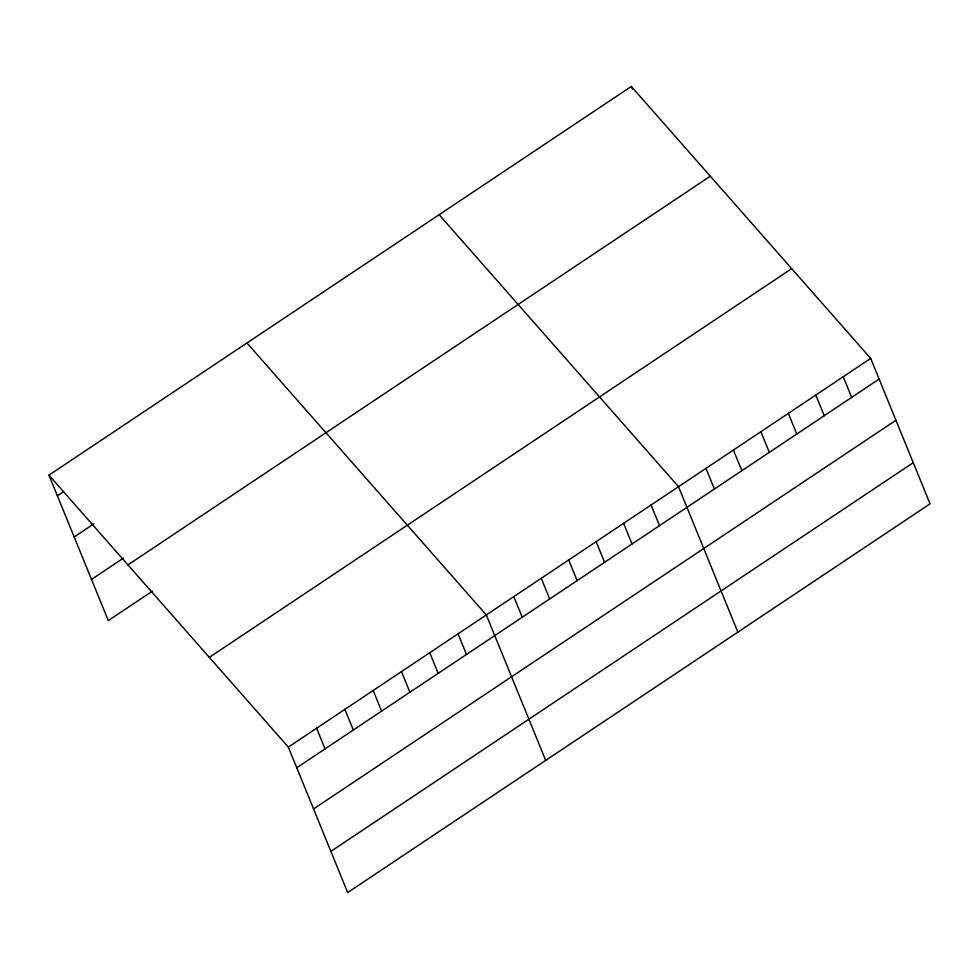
<?xml version="1.0" encoding="UTF-8"?>
<svg xmlns="http://www.w3.org/2000/svg" width="979" height="979" viewBox="0 0 979 979"><rect width="100%" height="100%" fill="white"/><g stroke="black" fill="none" stroke-linecap="round" stroke-linejoin="round"><path stroke-width="1.47" d="M48.95 475.145L631.32 86.446L870.698 358.412L930.05 503.855L347.68 892.554L288.328 747.099L48.95 475.145L108.302 620.588L152.577 591.047M57.382 495.802L63.525 491.703M74.184 536.981L93.862 523.851M91.5 579.409L123.476 558.067M127.943 564.895L710.313 176.196M209.335 657.362L791.705 268.662M288.328 747.099L870.698 358.412M296.759 767.756L879.13 379.069M313.561 808.935L895.932 420.248M330.878 851.375L913.248 462.675M439.13 214.719L678.508 486.673L737.872 632.128M246.953 342.993L486.33 614.947L545.695 760.389M843.237 376.731L851.669 397.388M815.788 395.051L824.22 415.72M788.328 413.383L796.759 434.04M631.32 86.446L632.434 89.199M760.879 431.702L769.31 452.359M733.418 450.034L741.849 470.691M705.969 468.354L714.401 489.01M651.059 505.005L659.491 525.662M623.599 523.324L632.03 543.981M596.15 541.644L604.581 562.313M568.701 559.976L577.12 580.633M541.24 578.295L549.672 598.952M513.791 596.627L522.223 617.284M458.05 633.829L466.481 654.486M429.757 652.699L438.188 673.368M401.476 671.582L409.907 692.239M373.183 690.464L381.614 711.121M344.902 709.347L353.333 730.004M316.609 728.217L325.04 748.886"/></g></svg>
